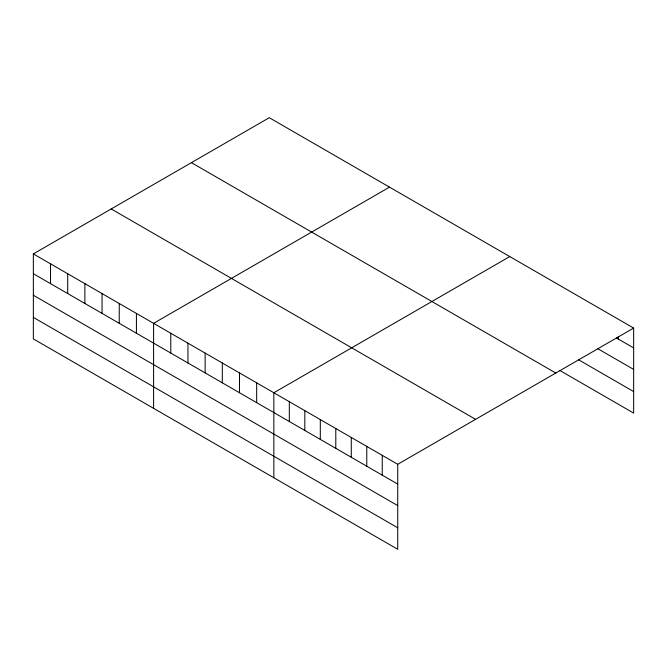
<?xml version="1.0" encoding="UTF-8"?>
<svg xmlns="http://www.w3.org/2000/svg" width="667" height="667" viewBox="0 0 667 667"><rect width="100%" height="100%" fill="white"/><g stroke="black" fill="none" stroke-linecap="round" stroke-linejoin="round"><path stroke-width="1" d="M33.35 253.91L397.732 464.29L397.732 549.291L33.35 338.911L33.35 253.91L269.268 117.709L633.65 328.089L633.65 413.09L559.663 370.368M389.511 187.135L153.593 323.337L153.593 408.337M509.763 256.562L273.845 392.763L273.845 477.764M397.732 464.29L633.65 328.089M616.441 337.961L633.65 347.899M597.515 348.549L633.65 369.41M578.589 359.78L633.65 391.571M191.412 162.656L555.794 373.036M111.206 208.963L475.588 419.343M33.35 273.72L397.732 484.1M33.35 295.239L397.732 505.611M33.35 317.4L397.732 527.78M618.167 336.977L618.167 338.953M382.249 455.353L382.249 475.154M366.767 446.406L366.767 466.216M351.276 437.469L351.276 457.279M335.793 428.522L335.793 448.332M320.302 419.585L320.302 439.395M304.819 410.647L304.819 430.457M289.328 401.701L289.328 421.511M256.67 382.841L256.67 402.651M239.486 372.928L239.486 392.738M222.311 363.006L222.311 382.816M205.136 353.093L205.136 372.903M187.952 343.172L187.952 362.981M170.777 333.258L170.777 353.068M136.418 313.423L136.418 333.233M119.243 303.502L119.243 323.312M102.059 293.588L102.059 313.39M84.884 283.667L84.884 303.477M67.709 273.753L67.709 293.555M50.525 263.832L50.525 283.642"/></g></svg>
